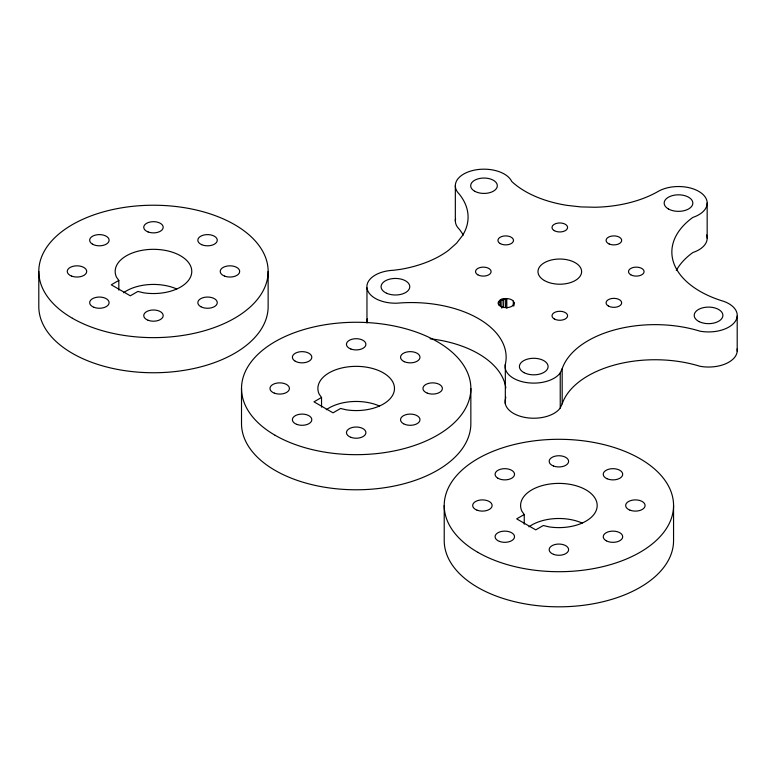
<?xml version="1.0" encoding="UTF-8"?>
<svg xmlns="http://www.w3.org/2000/svg" width="776" height="776" viewBox="0 0 776 776"><rect width="100%" height="100%" fill="white"/><g stroke="black" fill="none" stroke-linecap="round" stroke-linejoin="round"><path stroke-width="1.16" d="M38.8 271.435L38.8 306.539A114.673 66.203 0 0 0 153.473 372.752A114.673 66.203 0 0 0 268.137 306.549L268.137 271.435M118.825 290.117L118.825 280.437L116.478 277.158A38.296 22.116 0 0 1 150.137 249.406A38.296 22.116 0 0 1 191.624 273.365A38.296 22.116 0 0 1 143.56 292.795L137.886 291.436L130.32 295.801L111.269 284.802L118.825 280.437M241.511 388.466L241.511 423.58A114.673 66.203 0 0 0 356.184 489.782A114.673 66.203 0 0 0 470.848 423.58L470.848 388.466M321.536 407.157L321.536 397.467L319.188 394.189A38.296 22.116 0 0 1 352.847 366.437A38.296 22.116 0 0 1 394.334 390.396A38.296 22.116 0 0 1 346.271 409.825L340.596 408.467L333.03 412.832L313.979 401.832L321.536 397.467M505.787 397.118A94.74 54.698 0 0 1 505.331 399.514A28.663 16.548 0 0 0 526.332 417.663A28.663 16.548 0 0 0 560.233 408.001L560.233 372.897L562.173 368.716A94.701 54.679 0 0 1 699.981 331.177A28.663 16.548 0 0 0 734.562 322.35A28.663 16.548 0 0 0 723.921 301.408A96.214 55.552 0 0 1 692.842 217.416A28.663 16.548 0 0 0 701.252 193.011A28.663 16.548 0 0 0 658.232 191.381A94.012 54.281 0 0 1 594.911 207.25L580.797 206.911L566.936 205.349A94.012 54.281 0 0 1 511.694 181.448A28.663 16.548 0 0 0 473.03 170.439A28.663 16.548 0 0 0 459.179 194.01A94.391 54.495 0 0 1 462.554 235.487L456.511 243.247L448.46 250.376A94.391 54.495 0 0 1 400.581 269.35L393.471 270.281A28.547 16.48 0 0 0 366.961 287.857L366.961 322.971A28.547 16.48 0 0 1 367.417 318.674M444.221 505.506L444.221 540.61A114.673 66.203 0 0 0 558.895 606.822A114.673 66.203 0 0 0 673.558 540.61L673.558 505.506M455.337 220.84L455.337 185.736M505.331 403.83L505.331 364.4A94.74 54.698 0 0 0 397.409 303.164A28.547 16.48 0 0 1 366.961 287.857M524.246 524.188L524.246 514.507L521.899 511.229A38.296 22.116 0 0 1 555.558 483.477A38.296 22.116 0 0 1 597.045 507.426A38.296 22.116 0 0 1 548.981 526.865L543.307 525.507L535.741 529.872L516.69 518.872L524.246 514.507M560.233 408.001L562.173 403.83L562.173 368.716M707.169 238.193L707.169 203.089M737.2 351.188L737.2 316.075M505.719 298.537C502.567 298.362 497.115 300.283 498.541 304.308L499.269 304.987A7.799 4.501 0 0 0 503.702 307.345C507.494 308.567 516.35 306.404 513.334 301.107A7.799 4.501 0 0 0 506.777 298.615L505.719 298.537L505.554 307.121M500.442 299.798L500.345 306.588M498.522 304.92L498.512 301.728M513.275 305.948L513.334 301.107M501.81 308.159L501.985 299.119M503.566 307.538L503.789 298.682M513.935 305.86L513.993 302.233M498.299 303.474L500.433 300.69L506.777 298.615L506.844 308.247M498.26 302.844L499.269 304.987M560.233 372.897A28.663 16.548 0 0 1 526.332 382.549A28.663 16.548 0 0 1 505.331 364.4M706.626 234.963A28.663 16.548 0 0 1 692.842 252.53A96.214 55.552 0 0 0 676.294 270.485M737.113 349.016A28.663 16.548 0 0 1 699.981 366.282A94.701 54.679 0 0 0 562.173 403.83M430.088 338.753A94.74 54.698 0 0 1 505.826 387.942M463.272 235.06A94.391 54.495 0 0 0 459.179 229.124A28.663 16.548 0 0 1 455.58 218.686M528.951 526.826A38.296 22.116 0 0 1 582.204 523.072M123.529 292.756A38.296 22.116 0 0 1 176.782 289.002M326.24 409.786A38.296 22.116 0 0 1 379.493 406.032M544.374 280.524A21.815 12.591 0 0 0 580.875 274.879A21.815 12.591 0 0 0 554.151 259.456A21.815 12.591 0 0 0 544.374 280.524M609.131 243.965A7.799 4.501 0 0 0 621.615 240.987A7.799 4.501 0 0 0 610.896 236.234A7.799 4.501 0 0 0 609.131 243.965M608.423 306.064A7.799 4.501 0 0 0 621.43 303.959A7.799 4.501 0 0 0 611.779 298.508A7.799 4.501 0 0 0 608.423 306.064M554.287 230.647A7.799 4.501 0 0 0 567.334 228.629A7.799 4.501 0 0 0 557.779 223.11A7.799 4.501 0 0 0 554.287 230.647M554.287 318.955A7.799 4.501 0 0 0 567.334 316.938A7.799 4.501 0 0 0 557.779 311.428A7.799 4.501 0 0 0 554.287 318.955M500.2 243.577A7.799 4.501 0 0 0 513.246 241.559A7.799 4.501 0 0 0 503.702 236.049A7.799 4.501 0 0 0 500.2 243.577M477.803 274.801A7.799 4.501 0 0 0 490.849 272.783A7.799 4.501 0 0 0 481.295 267.274A7.799 4.501 0 0 0 477.803 274.801M474.815 191.303A13.318 7.692 0 0 0 496.95 187.54A13.318 7.692 0 0 0 480.247 178.354A13.318 7.692 0 0 0 474.815 191.303M668.369 208.938A14.337 8.274 0 0 0 692.347 205.223A14.337 8.274 0 0 0 674.8 195.096A14.337 8.274 0 0 0 668.369 208.938M630.772 274.801A7.799 4.501 0 0 0 643.818 272.783A7.799 4.501 0 0 0 634.264 267.274A7.799 4.501 0 0 0 630.772 274.801M386.661 293.27A14.337 8.274 0 0 0 409.641 287.838A14.337 8.274 0 0 0 390.008 279.059A14.337 8.274 0 0 0 386.661 293.27M524.072 372.664A14.337 8.274 0 0 0 547.749 368.348A14.337 8.274 0 0 0 529.436 358.667A14.337 8.274 0 0 0 524.072 372.664M699.186 321.642A14.337 8.274 0 0 0 722.631 316.938A14.337 8.274 0 0 0 703.851 307.558A14.337 8.274 0 0 0 699.186 321.642M477.812 552.318A114.673 66.203 0 0 0 669.659 522.636A114.673 66.203 0 0 0 529.213 441.554A114.673 66.203 0 0 0 477.812 552.318M499.453 541.405A9.719 5.607 0 0 0 514.507 537.07A9.719 5.607 0 0 0 500.472 531.705A9.719 5.607 0 0 0 499.453 541.405M607.055 478.734A9.719 5.607 0 0 0 622.614 475.009A9.719 5.607 0 0 0 609.257 469.092A9.719 5.607 0 0 0 607.055 478.734M606.318 540.814A9.719 5.607 0 0 0 622.439 538.01A9.719 5.607 0 0 0 610.169 531.356A9.719 5.607 0 0 0 606.318 540.814M477.046 510.181A9.719 5.607 0 0 0 492.11 505.845A9.719 5.607 0 0 0 478.065 500.481A9.719 5.607 0 0 0 477.046 510.181M553.53 554.345A9.719 5.607 0 0 0 568.595 550A9.719 5.607 0 0 0 554.549 544.645A9.719 5.607 0 0 0 553.53 554.345M630.015 510.181A9.719 5.607 0 0 0 645.079 505.845A9.719 5.607 0 0 0 631.033 500.481A9.719 5.607 0 0 0 630.015 510.181M553.53 466.027A9.719 5.607 0 0 0 568.595 461.681A9.719 5.607 0 0 0 554.549 456.327A9.719 5.607 0 0 0 553.53 466.027M497.94 478.249A9.719 5.607 0 0 0 514.197 475.727A9.719 5.607 0 0 0 502.295 468.859A9.719 5.607 0 0 0 497.94 478.249M72.391 318.247A114.673 66.203 0 0 0 264.238 288.565A114.673 66.203 0 0 0 123.791 207.483A114.673 66.203 0 0 0 72.391 318.247M94.032 307.335A9.719 5.607 0 0 0 109.086 302.999A9.719 5.607 0 0 0 95.05 297.635A9.719 5.607 0 0 0 94.032 307.335M201.634 244.663A9.719 5.607 0 0 0 217.193 240.938A9.719 5.607 0 0 0 203.836 235.031A9.719 5.607 0 0 0 201.634 244.663M200.897 306.743A9.719 5.607 0 0 0 217.018 303.94A9.719 5.607 0 0 0 204.748 297.286A9.719 5.607 0 0 0 200.897 306.743M71.625 276.11A9.719 5.607 0 0 0 86.689 271.775A9.719 5.607 0 0 0 72.643 266.41A9.719 5.607 0 0 0 71.625 276.11M148.109 320.275A9.719 5.607 0 0 0 163.173 315.929A9.719 5.607 0 0 0 149.128 310.575A9.719 5.607 0 0 0 148.109 320.275M224.594 276.12A9.719 5.607 0 0 0 239.658 271.775A9.719 5.607 0 0 0 225.612 266.41A9.719 5.607 0 0 0 224.594 276.12M148.109 231.956A9.719 5.607 0 0 0 163.173 227.611A9.719 5.607 0 0 0 149.128 222.256A9.719 5.607 0 0 0 148.109 231.956M92.519 244.178A9.719 5.607 0 0 0 108.776 241.666A9.719 5.607 0 0 0 96.874 234.788A9.719 5.607 0 0 0 92.519 244.178M275.102 435.278A114.673 66.203 0 0 0 466.948 405.605A114.673 66.203 0 0 0 326.502 324.523A114.673 66.203 0 0 0 275.102 435.278M296.742 424.375A9.719 5.607 0 0 0 311.797 420.029A9.719 5.607 0 0 0 297.761 414.675A9.719 5.607 0 0 0 296.742 424.375M404.345 361.694A9.719 5.607 0 0 0 419.903 357.978A9.719 5.607 0 0 0 406.546 352.061A9.719 5.607 0 0 0 404.345 361.694M403.607 423.783A9.719 5.607 0 0 0 419.729 420.98A9.719 5.607 0 0 0 407.458 414.326A9.719 5.607 0 0 0 403.607 423.783M274.335 393.151A9.719 5.607 0 0 0 289.399 388.805A9.719 5.607 0 0 0 275.354 383.451A9.719 5.607 0 0 0 274.335 393.151M350.82 437.305A9.719 5.607 0 0 0 365.884 432.969A9.719 5.607 0 0 0 351.838 427.605A9.719 5.607 0 0 0 350.82 437.305M427.304 393.151A9.719 5.607 0 0 0 442.368 388.805A9.719 5.607 0 0 0 428.323 383.451A9.719 5.607 0 0 0 427.304 393.151M350.82 348.996A9.719 5.607 0 0 0 365.884 344.651A9.719 5.607 0 0 0 351.838 339.287A9.719 5.607 0 0 0 350.82 348.996M295.229 361.209A9.719 5.607 0 0 0 311.486 358.696A9.719 5.607 0 0 0 299.584 351.829A9.719 5.607 0 0 0 295.229 361.209"/></g></svg>
